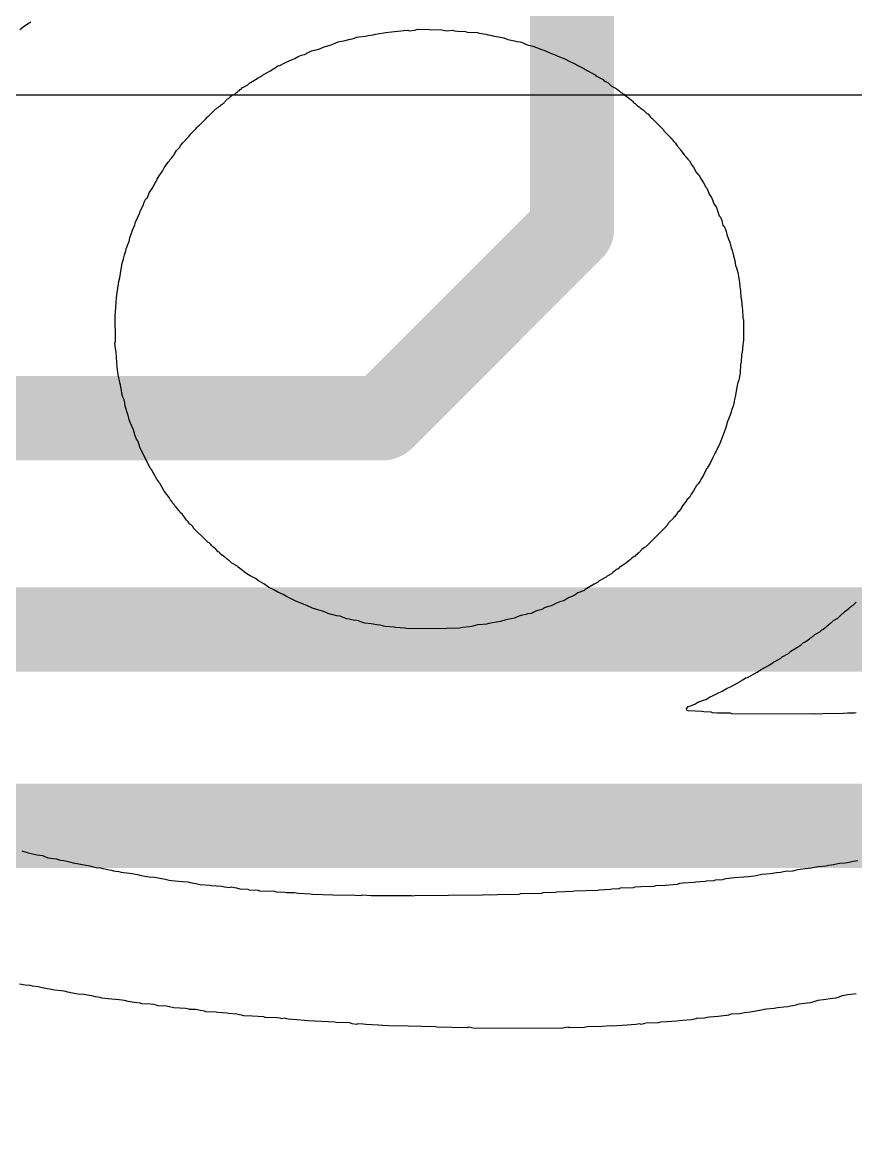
# Model space of a CAD drawing. Header units: inches. Extents: x 29 to 267, y 155 to 337.
# Drawn here: x 89.45 to 92.466, y 258.483 to 262.571 of the extents above; entities that cross this region are included whole.
import ezdxf

# ---------------------------------------------------------------- set-up
doc = ezdxf.new("R2010")
doc.units = ezdxf.units.IN
for name, color, linetype in [('Board Outline', 216, 'Continuous'), ('Bottom Layer', 5, 'Continuous'), ('Top Layer', 1, 'Continuous'), ('Top Overlay', 2, 'Continuous')]:
    doc.layers.add(name, color=color, linetype=linetype)

msp = doc.modelspace()

# ---------------------------------------------------------------- linework, layer by layer
at = {"layer": 'Board Outline'}
msp.add_lwpolyline([(55.1445, 191.4906, 0.254, 0.254, -2.452185), (125.1447, 191.4906, 0.254, 0.254, 0)], format="xyseb", dxfattribs=at)
at = {"layer": 'Bottom Layer'}
msp.add_line((76.1257, 262.3096), (93.0472, 262.3096), dxfattribs=at)
at = {"layer": 'Top Layer'}
for points in [[(91.44, 261.8255, 0.3048, 0.3048, 0), (91.44, 266.5613, 0.3048, 0.3048, 0)], [(90.7541, 261.1396, 0.3048, 0.3048, 0), (91.44, 261.8255, 0.3048, 0.3048, 0)], [(69.9273, 261.1396, 0.3048, 0.3048, 0), (90.7541, 261.1396, 0.3048, 0.3048, 0)], [(70.2945, 260.3754, 0.3048, 0.3048, 0), (93.2158, 260.3754, 0.3048, 0.3048, 0)], [(70.7148, 259.6644, 0.3048, 0.3048, 0), (95.809, 259.6644, 0.3048, 0.3048, 0)]]:
    msp.add_lwpolyline(points, format="xyseb", dxfattribs=at)
for points in [[(91.3638, 261.8255, 0.1524, 0.1524, 1), (91.5162, 261.8255, 0.1524, 0.1524, 1)], [(91.3638, 261.8255, 0.1524, 0.1524, 1), (91.5162, 261.8255, 0.1524, 0.1524, 1)], [(90.6779, 261.1396, 0.1524, 0.1524, 1), (90.8303, 261.1396, 0.1524, 0.1524, 1)], [(90.6779, 261.1396, 0.1524, 0.1524, 1), (90.8303, 261.1396, 0.1524, 0.1524, 1)]]:
    msp.add_lwpolyline(points, format="xyseb", close=True, dxfattribs=at)
at = {"layer": 'Top Overlay'}
for p, q in [((89.4577, 262.5582), (89.4407, 262.5445)), ((89.4739, 262.5692), (89.4577, 262.5582)), ((89.4773, 262.5709), (89.4739, 262.5692)), ((89.4799, 262.5735), (89.4773, 262.5709)), ((90.6433, 262.5122), (90.6527, 262.5147)), ((90.6527, 262.5147), (90.6612, 262.5181)), ((90.6612, 262.5181), (90.668, 262.5198)), ((90.668, 262.5198), (90.6927, 262.5224)), ((90.6927, 262.5224), (90.7012, 262.5241)), ((90.7012, 262.5241), (90.7114, 262.5258)), ((90.7114, 262.5258), (90.72, 262.5275)), ((90.72, 262.5275), (90.7268, 262.5292)), ((90.7268, 262.5292), (90.7353, 262.5309)), ((90.7353, 262.5309), (90.766, 262.536)), ((90.766, 262.536), (90.7864, 262.5377)), ((90.7864, 262.5377), (90.8205, 262.5411)), ((90.8205, 262.5411), (90.8307, 262.5428)), ((90.8307, 262.5428), (90.8452, 262.5437)), ((90.8452, 262.5437), (90.8503, 262.542)), ((90.8503, 262.542), (90.869, 262.5437)), ((90.869, 262.5437), (90.8741, 262.5454)), ((90.8741, 262.5454), (90.8809, 262.5471)), ((90.8809, 262.5471), (90.9678, 262.5454)), ((90.9678, 262.5454), (90.9729, 262.5437)), ((90.9729, 262.5437), (90.9848, 262.542)), ((90.9848, 262.542), (91.0087, 262.5437)), ((91.0087, 262.5437), (91.0138, 262.542)), ((91.0138, 262.542), (91.0257, 262.5403)), ((91.0257, 262.5403), (91.0547, 262.5386)), ((91.0547, 262.5386), (91.0598, 262.5369)), ((91.0598, 262.5369), (91.0973, 262.5352)), ((91.0973, 262.5352), (91.1041, 262.5335)), ((91.1041, 262.5335), (91.1203, 262.5309)), ((91.1203, 262.5309), (91.1288, 262.5292)), ((91.1288, 262.5292), (91.1356, 262.5275)), ((91.1356, 262.5275), (91.1441, 262.5258)), ((91.1441, 262.5258), (91.1577, 262.5224)), ((91.1577, 262.5224), (91.1663, 262.5207)), ((91.1663, 262.5207), (91.1867, 262.5173)), ((91.1867, 262.5173), (91.1935, 262.5156)), ((91.1935, 262.5156), (91.208, 262.5096)), ((90.496, 262.4687), (90.5232, 262.4756)), ((90.5232, 262.4756), (90.542, 262.4841)), ((90.542, 262.4841), (90.5556, 262.4875)), ((90.5556, 262.4875), (90.5675, 262.4909)), ((90.5675, 262.4909), (90.5743, 262.4926)), ((90.5743, 262.4926), (90.5931, 262.5011)), ((90.5931, 262.5011), (90.6067, 262.5045)), ((90.6067, 262.5045), (90.6186, 262.5062)), ((90.6186, 262.5062), (90.6322, 262.5096)), ((90.6322, 262.5096), (90.6433, 262.5122)), ((91.208, 262.5096), (91.2199, 262.5079)), ((91.2199, 262.5079), (91.231, 262.5054)), ((91.231, 262.5054), (91.2404, 262.5028)), ((91.2404, 262.5028), (91.2523, 262.5011)), ((91.2523, 262.5011), (91.2591, 262.4994)), ((91.2591, 262.4994), (91.2778, 262.4909)), ((91.2778, 262.4909), (91.2983, 262.4858)), ((91.2983, 262.4858), (91.3145, 262.4798)), ((91.3145, 262.4798), (91.3289, 262.4739)), ((91.3289, 262.4739), (91.3383, 262.4713)), ((90.4006, 262.4262), (90.4159, 262.433)), ((90.4159, 262.433), (90.4244, 262.4364)), ((90.4244, 262.4364), (90.4363, 262.4415)), ((90.4363, 262.4415), (90.4483, 262.4483)), ((90.4483, 262.4483), (90.4602, 262.4534)), ((90.4602, 262.4534), (90.4713, 262.456)), ((90.4713, 262.456), (90.4772, 262.4585)), ((90.4772, 262.4585), (90.4806, 262.4619)), ((90.4806, 262.4619), (90.484, 262.4636)), ((90.484, 262.4636), (90.496, 262.4687)), ((91.3383, 262.4713), (91.3468, 262.4679)), ((91.3468, 262.4679), (91.3681, 262.4585)), ((91.3681, 262.4585), (91.3792, 262.4543)), ((91.3792, 262.4543), (91.3886, 262.45)), ((91.3886, 262.45), (91.4141, 262.4398)), ((91.4141, 262.4398), (91.4294, 262.4313)), ((90.3222, 262.3836), (90.3478, 262.3972)), ((90.3478, 262.3972), (90.358, 262.404)), ((90.358, 262.404), (90.3614, 262.4057)), ((90.3614, 262.4057), (90.375, 262.4142)), ((90.375, 262.4142), (90.3818, 262.4159)), ((90.3818, 262.4159), (90.4006, 262.4262)), ((91.4294, 262.4313), (91.4482, 262.4227)), ((91.4482, 262.4227), (91.4635, 262.4142)), ((91.4635, 262.4142), (91.4822, 262.4057)), ((91.4822, 262.4057), (91.4976, 262.3972)), ((91.4976, 262.3972), (91.5078, 262.3904)), ((90.266, 262.3461), (90.2728, 262.3529)), ((90.2728, 262.3529), (90.2762, 262.3546)), ((90.2762, 262.3546), (90.2899, 262.3631)), ((90.2899, 262.3631), (90.2933, 262.3648)), ((90.2933, 262.3648), (90.3035, 262.3716)), ((90.3035, 262.3716), (90.3188, 262.3802)), ((90.3188, 262.3802), (90.3222, 262.3836)), ((91.5078, 262.3904), (91.5231, 262.3819)), ((91.5231, 262.3819), (91.5265, 262.3785)), ((91.5265, 262.3785), (91.5521, 262.3648)), ((91.5521, 262.3648), (91.5555, 262.3614)), ((91.5555, 262.3614), (91.5589, 262.3597)), ((91.5589, 262.3597), (91.5708, 262.3529)), ((91.5708, 262.3529), (91.581, 262.3427)), ((90.2081, 262.3069), (90.22, 262.3137)), ((90.22, 262.3137), (90.2251, 262.3188)), ((90.2251, 262.3188), (90.2285, 262.3205)), ((90.2285, 262.3205), (90.2319, 262.324)), ((90.2319, 262.324), (90.2353, 262.3257)), ((90.2353, 262.3257), (90.2388, 262.3291)), ((90.2388, 262.3291), (90.2422, 262.3308)), ((90.2422, 262.3308), (90.2473, 262.3359)), ((90.2473, 262.3359), (90.2507, 262.3376)), ((90.2507, 262.3376), (90.266, 262.3461)), ((91.581, 262.3427), (91.6032, 262.3308)), ((91.6032, 262.3308), (91.61, 262.324)), ((91.61, 262.324), (91.6134, 262.3222)), ((91.6134, 262.3222), (91.6168, 262.3188)), ((91.6168, 262.3188), (91.6202, 262.3171)), ((91.6202, 262.3171), (91.6236, 262.3137)), ((91.6236, 262.3137), (91.627, 262.312)), ((91.627, 262.312), (91.6304, 262.3086)), ((90.1587, 262.2643), (90.1638, 262.2694)), ((90.1638, 262.2694), (90.1672, 262.2711)), ((90.1672, 262.2711), (90.1706, 262.2746)), ((90.1706, 262.2746), (90.174, 262.2763)), ((90.174, 262.2763), (90.1774, 262.2797)), ((90.1774, 262.2797), (90.18, 262.2805)), ((90.18, 262.2805), (90.1817, 262.2839)), ((90.1817, 262.2839), (90.1928, 262.295)), ((90.1928, 262.295), (90.1962, 262.2967)), ((90.1962, 262.2967), (90.2047, 262.3052)), ((90.2047, 262.3052), (90.2081, 262.3069)), ((91.6304, 262.3086), (91.6338, 262.3069)), ((91.6338, 262.3069), (91.6551, 262.2907)), ((91.6551, 262.2907), (91.6602, 262.2856)), ((91.6602, 262.2856), (91.662, 262.2822)), ((91.662, 262.2822), (91.6645, 262.2797)), ((91.6645, 262.2797), (91.6679, 262.278)), ((91.6679, 262.278), (91.6773, 262.2703)), ((91.6773, 262.2703), (91.6832, 262.266)), ((90.1153, 262.2243), (90.117, 262.2277)), ((90.117, 262.2277), (90.1212, 262.232)), ((90.1212, 262.232), (90.1246, 262.2337)), ((90.1246, 262.2337), (90.1485, 262.2575)), ((90.1485, 262.2575), (90.1519, 262.2592)), ((90.1519, 262.2592), (90.1553, 262.2626)), ((90.1553, 262.2626), (90.1587, 262.2643)), ((91.6832, 262.266), (91.6867, 262.2626)), ((91.6867, 262.2626), (91.6901, 262.2609)), ((91.6901, 262.2609), (91.6935, 262.2575)), ((91.6935, 262.2575), (91.6969, 262.2558)), ((91.6969, 262.2558), (91.7105, 262.2422)), ((91.7105, 262.2422), (91.7139, 262.2405)), ((91.7139, 262.2405), (91.7233, 262.2311)), ((91.7233, 262.2311), (91.7241, 262.2286)), ((91.7241, 262.2286), (91.7275, 262.2269)), ((90.0599, 262.1689), (90.0795, 262.1885)), ((90.0795, 262.1885), (90.0812, 262.1919)), ((90.0812, 262.1919), (90.0871, 262.1979)), ((90.0871, 262.1979), (90.0906, 262.1996)), ((90.0906, 262.1996), (90.1153, 262.2243)), ((91.7275, 262.2269), (91.771, 262.1834)), ((90.0309, 262.1366), (90.0505, 262.1562)), ((90.0505, 262.1562), (90.0522, 262.1596)), ((90.0522, 262.1596), (90.0599, 262.1689)), ((91.771, 262.1834), (91.7727, 262.18)), ((91.7727, 262.18), (91.7846, 262.1681)), ((91.7846, 262.1681), (91.7863, 262.1647)), ((91.7863, 262.1647), (91.7923, 262.1587)), ((91.7923, 262.1587), (91.7957, 262.157)), ((91.7957, 262.157), (91.7999, 262.1528)), ((91.7999, 262.1528), (91.8016, 262.1494)), ((91.8016, 262.1494), (91.805, 262.1459)), ((91.805, 262.1459), (91.8067, 262.1425)), ((90.0011, 262.0965), (90.0079, 262.1085)), ((90.0079, 262.1085), (90.0182, 262.1187)), ((90.0182, 262.1187), (90.0233, 262.1272)), ((90.0233, 262.1272), (90.0309, 262.1366)), ((91.8067, 262.1425), (91.8136, 262.1357)), ((91.8136, 262.1357), (91.8153, 262.1323)), ((91.8153, 262.1323), (91.8187, 262.1289)), ((91.8187, 262.1289), (91.8204, 262.1255)), ((91.8204, 262.1255), (91.8238, 262.1221)), ((91.8238, 262.1221), (91.8255, 262.1187)), ((91.8255, 262.1187), (91.8323, 262.1119)), ((91.8323, 262.1119), (91.834, 262.1085)), ((91.834, 262.1085), (91.8459, 262.0931)), ((89.9636, 262.0454), (89.9781, 262.0667)), ((89.9781, 262.0667), (89.9824, 262.071)), ((89.9824, 262.071), (89.9841, 262.0744)), ((89.9841, 262.0744), (89.9875, 262.0778)), ((89.9875, 262.0778), (89.9892, 262.0812)), ((89.9892, 262.0812), (89.9926, 262.0846)), ((89.9926, 262.0846), (89.9943, 262.088)), ((89.9943, 262.088), (89.9994, 262.0931)), ((89.9994, 262.0931), (90.0011, 262.0965)), ((91.8459, 262.0931), (91.8493, 262.0897)), ((91.8493, 262.0897), (91.851, 262.0863)), ((91.851, 262.0863), (91.8587, 262.077)), ((91.8587, 262.077), (91.8647, 262.071)), ((91.8647, 262.071), (91.8732, 262.0557)), ((89.9449, 262.0165), (89.9568, 262.0335)), ((89.9568, 262.0335), (89.9636, 262.0454)), ((91.8732, 262.0557), (91.8808, 262.0463)), ((91.8808, 262.0463), (91.8885, 262.0318)), ((91.8885, 262.0318), (91.8911, 262.0276)), ((91.8911, 262.0276), (91.8936, 262.0267)), ((91.8936, 262.0267), (91.8953, 262.0233)), ((91.8953, 262.0233), (91.8987, 262.0199)), ((89.9194, 261.9705), (89.9313, 261.9926)), ((89.9313, 261.9926), (89.9347, 261.996)), ((89.9347, 261.996), (89.9381, 262.0046)), ((89.9381, 262.0046), (89.9449, 262.0165)), ((91.8987, 262.0199), (91.9072, 262.0046)), ((91.9072, 262.0046), (91.9158, 261.9909)), ((91.9158, 261.9909), (91.9243, 261.9756)), ((89.9023, 261.9381), (89.9091, 261.9552)), ((89.9091, 261.9552), (89.9108, 261.9586)), ((89.9108, 261.9586), (89.9194, 261.9705)), ((91.9243, 261.9756), (91.9277, 261.9722)), ((91.9277, 261.9722), (91.9311, 261.9637)), ((91.9311, 261.9637), (91.9362, 261.9501)), ((91.9362, 261.9501), (91.9447, 261.9381)), ((89.8776, 261.8913), (89.887, 261.9092)), ((89.887, 261.9092), (89.8904, 261.9211)), ((89.8904, 261.9211), (89.8972, 261.933)), ((89.8972, 261.933), (89.9023, 261.9381)), ((91.9447, 261.9381), (91.9481, 261.9296)), ((91.9481, 261.9296), (91.9532, 261.916)), ((91.9532, 261.916), (91.9618, 261.9041)), ((91.9618, 261.9041), (91.9652, 261.8955)), ((89.8589, 261.8487), (89.8734, 261.8802)), ((89.8734, 261.8802), (89.8776, 261.8913)), ((91.9652, 261.8955), (91.9677, 261.8862)), ((91.9677, 261.8862), (91.9728, 261.8725)), ((91.9728, 261.8725), (91.9754, 261.87)), ((91.9754, 261.87), (91.9771, 261.8666)), ((91.9771, 261.8666), (91.9822, 261.8547)), ((89.8384, 261.7925), (89.8487, 261.8197)), ((89.8487, 261.8197), (89.8529, 261.8308)), ((89.8529, 261.8308), (89.8563, 261.8393)), ((89.8563, 261.8393), (89.8589, 261.8487)), ((91.9822, 261.8547), (91.9839, 261.8478)), ((91.9839, 261.8478), (91.9865, 261.8385)), ((91.9865, 261.8385), (91.9924, 261.8308)), ((91.9924, 261.8308), (91.9958, 261.8223)), ((91.9958, 261.8223), (91.9975, 261.8155)), ((89.8316, 261.7686), (89.8359, 261.7797)), ((89.8359, 261.7797), (89.8384, 261.7925)), ((91.9975, 261.8155), (92.0001, 261.8044)), ((92.0001, 261.8044), (92.0069, 261.7874)), ((92.0069, 261.7874), (92.0112, 261.7763)), ((89.8197, 261.7312), (89.824, 261.7456)), ((89.824, 261.7456), (89.8257, 261.7525)), ((89.8257, 261.7525), (89.8316, 261.7686)), ((92.0112, 261.7763), (92.0163, 261.7559)), ((92.0163, 261.7559), (92.0197, 261.7473)), ((92.0197, 261.7473), (92.0248, 261.7269)), ((89.8095, 261.692), (89.8112, 261.7005)), ((89.8112, 261.7005), (89.8155, 261.715)), ((89.8155, 261.715), (89.8172, 261.7218)), ((89.8172, 261.7218), (89.8197, 261.7312)), ((92.0248, 261.7269), (92.0299, 261.7099)), ((92.0299, 261.7099), (92.0316, 261.6928)), ((89.8027, 261.6477), (89.8078, 261.6784)), ((89.8078, 261.6784), (89.8095, 261.692)), ((92.0316, 261.6928), (92.035, 261.6843)), ((92.035, 261.6843), (92.0401, 261.6673)), ((92.0401, 261.6673), (92.0427, 261.6528)), ((89.7925, 261.5949), (89.7976, 261.6255)), ((89.7976, 261.6255), (89.7993, 261.6341)), ((89.7993, 261.6341), (89.8027, 261.6477)), ((92.0427, 261.6528), (92.0461, 261.6324)), ((92.0461, 261.6324), (92.0478, 261.6153)), ((92.0478, 261.6153), (92.0495, 261.6)), ((89.789, 261.5591), (89.7908, 261.5745)), ((89.7908, 261.5745), (89.7925, 261.5949)), ((92.0495, 261.6), (92.0512, 261.5762)), ((92.0512, 261.5762), (92.0529, 261.5676)), ((89.7873, 261.5233), (89.789, 261.5591)), ((92.0529, 261.5676), (92.0554, 261.5378)), ((92.0554, 261.5378), (92.0571, 261.5327)), ((92.0571, 261.5327), (92.0589, 261.5021)), ((89.7856, 261.5131), (89.7873, 261.5233)), ((89.7865, 261.4169), (89.7856, 261.5131)), ((92.0589, 261.5021), (92.0606, 261.4969)), ((92.0606, 261.4969), (92.0606, 261.422)), ((89.7848, 261.4118), (89.7865, 261.4169)), ((89.7856, 261.4024), (89.7848, 261.4118)), ((92.0606, 261.4203), (92.058, 261.4058)), ((92.0606, 261.422), (92.0606, 261.4203)), ((89.7873, 261.3922), (89.7856, 261.4024)), ((89.789, 261.3786), (89.7873, 261.3922)), ((89.7908, 261.3598), (89.789, 261.3786)), ((92.0537, 261.3709), (92.052, 261.3402)), ((92.0554, 261.376), (92.0537, 261.3709)), ((92.058, 261.4058), (92.0554, 261.376)), ((89.7925, 261.3257), (89.7908, 261.3598)), ((92.0503, 261.3351), (92.0486, 261.3028)), ((92.052, 261.3402), (92.0503, 261.3351)), ((89.795, 261.3045), (89.7925, 261.3257)), ((89.7967, 261.2976), (89.795, 261.3045)), ((89.7984, 261.2857), (89.7967, 261.2976)), ((92.0469, 261.2976), (92.0452, 261.2823)), ((92.0486, 261.3028), (92.0469, 261.2976)), ((89.801, 261.2764), (89.7984, 261.2857)), ((89.8027, 261.2678), (89.801, 261.2764)), ((89.8044, 261.261), (89.8027, 261.2678)), ((89.8061, 261.2525), (89.8044, 261.261)), ((89.8086, 261.2414), (89.8061, 261.2525)), ((92.0376, 261.2576), (92.0307, 261.2167)), ((92.0401, 261.2687), (92.0376, 261.2576)), ((92.0435, 261.2772), (92.0401, 261.2687)), ((92.0452, 261.2823), (92.0435, 261.2772)), ((89.8103, 261.2295), (89.8086, 261.2414)), ((89.8137, 261.2159), (89.8103, 261.2295)), ((89.818, 261.2065), (89.8137, 261.2159)), ((89.8206, 261.1954), (89.818, 261.2065)), ((92.0282, 261.2074), (92.0265, 261.2005)), ((92.0307, 261.2167), (92.0282, 261.2074)), ((89.8223, 261.1835), (89.8206, 261.1954)), ((89.8308, 261.1563), (89.8223, 261.1835)), ((92.018, 261.1716), (92.0146, 261.158)), ((92.0248, 261.1869), (92.018, 261.1716)), ((92.0265, 261.2005), (92.0248, 261.1869)), ((89.8325, 261.1494), (89.8308, 261.1563)), ((89.835, 261.1401), (89.8325, 261.1494)), ((89.8367, 261.1333), (89.835, 261.1401)), ((89.841, 261.1222), (89.8367, 261.1333)), ((92.0026, 261.1273), (92.0009, 261.1205)), ((92.0069, 261.1367), (92.0026, 261.1273)), ((92.0146, 261.158), (92.0069, 261.1367)), ((89.8521, 261.0975), (89.841, 261.1222)), ((89.8563, 261.0796), (89.8521, 261.0975)), ((91.9899, 261.0856), (91.9805, 261.0643)), ((91.9984, 261.1094), (91.9899, 261.0856)), ((92.0009, 261.1205), (91.9984, 261.1094)), ((89.8631, 261.0643), (89.8563, 261.0796)), ((89.8674, 261.0583), (89.8631, 261.0643)), ((89.8717, 261.0472), (89.8674, 261.0583)), ((89.8751, 261.0353), (89.8717, 261.0472)), ((91.9745, 261.0481), (91.9609, 261.0174)), ((91.9805, 261.0643), (91.9745, 261.0481)), ((89.9125, 260.9587), (89.8751, 261.0353)), ((91.9583, 261.0149), (91.9515, 260.9995)), ((91.9609, 261.0174), (91.9583, 261.0149)), ((91.9396, 260.9774), (91.9294, 260.9587)), ((91.9515, 260.9995), (91.9396, 260.9774)), ((89.9177, 260.9536), (89.9125, 260.9587)), ((89.9262, 260.9382), (89.9177, 260.9536)), ((89.9364, 260.9195), (89.9262, 260.9382)), ((89.9432, 260.9093), (89.9364, 260.9195)), ((91.9089, 260.9212), (91.9021, 260.911)), ((91.9175, 260.9365), (91.9089, 260.9212)), ((91.9243, 260.9519), (91.9175, 260.9365)), ((91.926, 260.9553), (91.9243, 260.9519)), ((91.9294, 260.9587), (91.926, 260.9553)), ((89.9449, 260.9059), (89.9432, 260.9093)), ((89.9483, 260.9024), (89.9449, 260.9059)), ((89.9602, 260.8803), (89.9483, 260.9024)), ((89.9619, 260.8769), (89.9602, 260.8803)), ((91.8902, 260.8956), (91.88, 260.8769)), ((91.897, 260.9024), (91.8902, 260.8956)), ((91.9021, 260.911), (91.897, 260.9024)), ((89.9645, 260.8743), (89.9619, 260.8769)), ((89.9807, 260.8531), (89.9645, 260.8743)), ((89.9875, 260.8411), (89.9807, 260.8531)), ((89.9909, 260.8377), (89.9875, 260.8411)), ((89.9926, 260.8343), (89.9909, 260.8377)), ((91.8544, 260.8411), (91.8468, 260.8318)), ((91.8561, 260.8445), (91.8544, 260.8411)), ((91.8647, 260.8531), (91.8561, 260.8445)), ((91.8715, 260.865), (91.8647, 260.8531)), ((91.88, 260.8769), (91.8715, 260.865)), ((89.9994, 260.8275), (89.9926, 260.8343)), ((90.0011, 260.8241), (89.9994, 260.8275)), ((90.0045, 260.8207), (90.0011, 260.8241)), ((90.0062, 260.8173), (90.0045, 260.8207)), ((90.013, 260.8105), (90.0062, 260.8173)), ((90.0148, 260.8071), (90.013, 260.8105)), ((90.0182, 260.8037), (90.0148, 260.8071)), ((90.0199, 260.8002), (90.0182, 260.8037)), ((90.0292, 260.7909), (90.0199, 260.8002)), ((91.8221, 260.7985), (91.8204, 260.7951)), ((91.8272, 260.8037), (91.8221, 260.7985)), ((91.8357, 260.8156), (91.8272, 260.8037)), ((91.8374, 260.819), (91.8357, 260.8156)), ((91.8468, 260.8318), (91.8374, 260.819)), ((90.0369, 260.7815), (90.0292, 260.7909)), ((90.0386, 260.7781), (90.0369, 260.7815)), ((90.042, 260.7747), (90.0386, 260.7781)), ((90.0437, 260.7713), (90.042, 260.7747)), ((90.0505, 260.7645), (90.0437, 260.7713)), ((90.0522, 260.7611), (90.0505, 260.7645)), ((90.0565, 260.7568), (90.0522, 260.7611)), ((90.0599, 260.7551), (90.0565, 260.7568)), ((91.788, 260.7577), (91.7846, 260.7543)), ((91.7897, 260.7611), (91.788, 260.7577)), ((91.8067, 260.7781), (91.7897, 260.7611)), ((91.8084, 260.7815), (91.8067, 260.7781)), ((91.811, 260.7824), (91.8084, 260.7815)), ((91.8204, 260.7951), (91.811, 260.7824)), ((90.0659, 260.7491), (90.0599, 260.7551)), ((90.071, 260.7406), (90.0659, 260.7491)), ((90.1135, 260.698), (90.071, 260.7406)), ((91.7829, 260.7508), (91.7054, 260.6733)), ((91.7846, 260.7543), (91.7829, 260.7508)), ((90.1229, 260.6904), (90.1135, 260.698)), ((90.1263, 260.6887), (90.1229, 260.6904)), ((90.1323, 260.6827), (90.1263, 260.6887)), ((90.134, 260.6793), (90.1323, 260.6827)), ((90.1391, 260.6742), (90.134, 260.6793)), ((90.1493, 260.6674), (90.1391, 260.6742)), ((90.151, 260.664), (90.1493, 260.6674)), ((90.1587, 260.6563), (90.151, 260.664)), ((90.1621, 260.6546), (90.1587, 260.6563)), ((90.1647, 260.652), (90.1621, 260.6546)), ((90.1664, 260.6486), (90.1647, 260.652)), ((90.1774, 260.641), (90.1664, 260.6486)), ((90.1808, 260.6393), (90.1774, 260.641)), ((90.1911, 260.6291), (90.1808, 260.6393)), ((91.6645, 260.6393), (91.6551, 260.6316)), ((91.6679, 260.641), (91.6645, 260.6393)), ((91.6713, 260.6444), (91.6679, 260.641)), ((91.6747, 260.6461), (91.6713, 260.6444)), ((91.6781, 260.6512), (91.6747, 260.6461)), ((91.6815, 260.6529), (91.6781, 260.6512)), ((91.6926, 260.664), (91.6815, 260.6529)), ((91.702, 260.6716), (91.6926, 260.664)), ((91.7054, 260.6733), (91.702, 260.6716)), ((90.1945, 260.6274), (90.1911, 260.6291)), ((90.1979, 260.6239), (90.1945, 260.6274)), ((90.2013, 260.6222), (90.1979, 260.6239)), ((90.2081, 260.6154), (90.2013, 260.6222)), ((90.2268, 260.6052), (90.2081, 260.6154)), ((90.2311, 260.6009), (90.2268, 260.6052)), ((90.2405, 260.5933), (90.2311, 260.6009)), ((90.2439, 260.5916), (90.2405, 260.5933)), ((91.6032, 260.5933), (91.5879, 260.5814)), ((91.6066, 260.595), (91.6032, 260.5933)), ((91.6134, 260.6018), (91.6066, 260.595)), ((91.6168, 260.6035), (91.6134, 260.6018)), ((91.6304, 260.612), (91.6168, 260.6035)), ((91.6338, 260.6137), (91.6304, 260.612)), ((91.6381, 260.618), (91.6338, 260.6137)), ((91.6475, 260.6256), (91.6381, 260.618)), ((91.6509, 260.6274), (91.6475, 260.6256)), ((91.6551, 260.6316), (91.6509, 260.6274)), ((90.2473, 260.5882), (90.2439, 260.5916)), ((90.2507, 260.5865), (90.2473, 260.5882)), ((90.2532, 260.5839), (90.2507, 260.5865)), ((90.2626, 260.5762), (90.2532, 260.5839)), ((90.2745, 260.5694), (90.2626, 260.5762)), ((90.2933, 260.5592), (90.2745, 260.5694)), ((90.3052, 260.5507), (90.2933, 260.5592)), ((91.564, 260.5643), (91.5385, 260.5507)), ((91.5674, 260.5677), (91.564, 260.5643)), ((91.5827, 260.5762), (91.5674, 260.5677)), ((91.5879, 260.5814), (91.5827, 260.5762)), ((90.3239, 260.5405), (90.3052, 260.5507)), ((90.341, 260.5286), (90.3239, 260.5405)), ((90.3597, 260.5183), (90.341, 260.5286)), ((90.375, 260.5098), (90.3597, 260.5183)), ((91.472, 260.5115), (91.4609, 260.5073)), ((91.4805, 260.5149), (91.472, 260.5115)), ((91.4839, 260.5166), (91.4805, 260.5149)), ((91.4874, 260.52), (91.4839, 260.5166)), ((91.5061, 260.5303), (91.4874, 260.52)), ((91.5197, 260.5388), (91.5061, 260.5303)), ((91.5316, 260.5456), (91.5197, 260.5388)), ((91.535, 260.5473), (91.5316, 260.5456)), ((91.5385, 260.5507), (91.535, 260.5473)), ((90.3938, 260.5013), (90.375, 260.5098)), ((90.4057, 260.4945), (90.3938, 260.5013)), ((90.438, 260.4792), (90.4057, 260.4945)), ((90.4576, 260.4698), (90.438, 260.4792)), ((90.4738, 260.4638), (90.4576, 260.4698)), ((91.386, 260.4715), (91.3647, 260.4604)), ((91.3996, 260.4766), (91.386, 260.4715)), ((91.4107, 260.4792), (91.3996, 260.4766)), ((91.4209, 260.486), (91.4107, 260.4792)), ((91.4269, 260.4902), (91.4209, 260.486)), ((91.4482, 260.4979), (91.4269, 260.4902)), ((91.4507, 260.5004), (91.4482, 260.4979)), ((91.4609, 260.5073), (91.4507, 260.5004)), ((92.4566, 260.4621), (92.4685, 260.474)), ((90.4823, 260.4604), (90.4738, 260.4638)), ((90.5002, 260.4527), (90.4823, 260.4604)), ((90.519, 260.4459), (90.5002, 260.4527)), ((90.5368, 260.4417), (90.519, 260.4459)), ((90.5462, 260.4374), (90.5368, 260.4417)), ((90.5633, 260.4306), (90.5462, 260.4374)), ((90.5701, 260.4289), (90.5633, 260.4306)), ((90.5879, 260.4246), (90.5701, 260.4289)), ((91.2727, 260.4298), (91.2617, 260.4272)), ((91.2795, 260.4315), (91.2727, 260.4298)), ((91.2915, 260.4332), (91.2795, 260.4315)), ((91.3068, 260.44), (91.2915, 260.4332)), ((91.3153, 260.4434), (91.3068, 260.44)), ((91.3272, 260.4468), (91.3153, 260.4434)), ((91.3357, 260.4502), (91.3272, 260.4468)), ((91.3383, 260.4527), (91.3357, 260.4502)), ((91.3468, 260.4562), (91.3383, 260.4527)), ((91.3647, 260.4604), (91.3468, 260.4562)), ((92.4021, 260.4161), (92.4174, 260.4315)), ((92.4174, 260.4315), (92.4208, 260.4332)), ((92.4208, 260.4332), (92.4293, 260.4417)), ((92.4293, 260.4417), (92.4327, 260.4434)), ((92.4327, 260.4434), (92.4421, 260.451)), ((92.4421, 260.451), (92.4464, 260.4553)), ((92.4464, 260.4553), (92.4498, 260.457)), ((92.4498, 260.457), (92.4532, 260.4604)), ((92.4532, 260.4604), (92.4566, 260.4621)), ((90.5999, 260.4229), (90.5879, 260.4246)), ((90.6109, 260.4187), (90.5999, 260.4229)), ((90.6246, 260.4136), (90.6109, 260.4187)), ((90.6331, 260.4119), (90.6246, 260.4136)), ((90.6476, 260.4093), (90.6331, 260.4119)), ((90.6595, 260.4076), (90.6476, 260.4093)), ((90.6663, 260.4059), (90.6595, 260.4076)), ((90.6808, 260.3999), (90.6663, 260.4059)), ((90.6893, 260.3982), (90.6808, 260.3999)), ((90.7123, 260.3957), (90.6893, 260.3982)), ((90.7327, 260.3923), (90.7123, 260.3957)), ((90.7447, 260.3906), (90.7327, 260.3923)), ((90.7583, 260.3872), (90.7447, 260.3906)), ((91.0896, 260.3897), (91.076, 260.3863)), ((91.0981, 260.3914), (91.0896, 260.3897)), ((91.1169, 260.3931), (91.0981, 260.3914)), ((91.1305, 260.3948), (91.1169, 260.3931)), ((91.139, 260.3965), (91.1305, 260.3948)), ((91.1594, 260.3999), (91.139, 260.3965)), ((91.1739, 260.4025), (91.1594, 260.3999)), ((91.1807, 260.4042), (91.1739, 260.4025)), ((91.2003, 260.4102), (91.1807, 260.4042)), ((91.225, 260.4144), (91.2003, 260.4102)), ((91.2318, 260.4161), (91.225, 260.4144)), ((91.2412, 260.4204), (91.2318, 260.4161)), ((91.2548, 260.4255), (91.2412, 260.4204)), ((91.2617, 260.4272), (91.2548, 260.4255)), ((92.3629, 260.3872), (92.368, 260.3923)), ((92.368, 260.3923), (92.3714, 260.394)), ((92.3714, 260.394), (92.3765, 260.3991)), ((92.3765, 260.3991), (92.3799, 260.4008)), ((92.3799, 260.4008), (92.3868, 260.4076)), ((92.3868, 260.4076), (92.4021, 260.4161)), ((90.7634, 260.3855), (90.7583, 260.3872)), ((90.7958, 260.3838), (90.7634, 260.3855)), ((90.8009, 260.3821), (90.7958, 260.3838)), ((90.8349, 260.3804), (90.8009, 260.3821)), ((90.8401, 260.3787), (90.8349, 260.3804)), ((90.978, 260.3769), (90.8401, 260.3787)), ((90.9848, 260.3787), (90.978, 260.3769)), ((91.0325, 260.3804), (90.9848, 260.3787)), ((91.0445, 260.3821), (91.0325, 260.3804)), ((91.0675, 260.3846), (91.0445, 260.3821)), ((91.076, 260.3863), (91.0675, 260.3846)), ((92.3067, 260.3463), (92.3118, 260.3514)), ((92.3118, 260.3514), (92.3152, 260.3531)), ((92.3152, 260.3531), (92.3186, 260.3565)), ((92.3186, 260.3565), (92.322, 260.3582)), ((92.322, 260.3582), (92.3374, 260.3667)), ((92.3374, 260.3667), (92.3442, 260.3735)), ((92.3442, 260.3735), (92.3476, 260.3752)), ((92.3476, 260.3752), (92.3629, 260.3872)), ((92.2437, 260.3037), (92.2539, 260.3105)), ((92.2539, 260.3105), (92.2692, 260.319)), ((92.2692, 260.319), (92.2777, 260.3275)), ((92.2777, 260.3275), (92.2811, 260.3293)), ((92.2811, 260.3293), (92.2931, 260.3361)), ((92.2931, 260.3361), (92.2965, 260.3395)), ((92.2965, 260.3395), (92.2999, 260.3412)), ((92.2999, 260.3412), (92.3033, 260.3446)), ((92.3033, 260.3446), (92.3067, 260.3463)), ((92.1738, 260.2594), (92.196, 260.2713)), ((92.196, 260.2713), (92.2011, 260.2764)), ((92.2011, 260.2764), (92.2232, 260.2884)), ((92.2232, 260.2884), (92.2317, 260.2969)), ((92.2317, 260.2969), (92.2437, 260.3037)), ((92.1108, 260.2202), (92.1227, 260.2287)), ((92.1227, 260.2287), (92.1381, 260.2373)), ((92.1381, 260.2373), (92.1483, 260.2441)), ((92.1483, 260.2441), (92.167, 260.2543)), ((92.167, 260.2543), (92.1704, 260.2577)), ((92.1704, 260.2577), (92.1738, 260.2594)), ((92.0137, 260.1674), (92.0512, 260.1879)), ((92.0512, 260.1879), (92.0546, 260.1913)), ((92.0546, 260.1913), (92.058, 260.193)), ((92.058, 260.193), (92.0682, 260.1998)), ((92.0682, 260.1998), (92.075, 260.2015)), ((92.075, 260.2015), (92.1108, 260.2202)), ((91.949, 260.1351), (91.9677, 260.1453)), ((91.9677, 260.1453), (91.983, 260.1521)), ((91.983, 260.1521), (92.0018, 260.1623)), ((92.0018, 260.1623), (92.0137, 260.1674)), ((91.8689, 260.0993), (91.8851, 260.1053)), ((91.8851, 260.1053), (91.8953, 260.1121)), ((91.8953, 260.1121), (91.9064, 260.1163)), ((91.9064, 260.1163), (91.9158, 260.1189)), ((91.9158, 260.1189), (91.9243, 260.1223)), ((91.9243, 260.1223), (91.9405, 260.1317)), ((91.9405, 260.1317), (91.949, 260.1351)), ((91.8544, 260.0882), (91.8604, 260.0959)), ((91.8561, 260.0831), (91.8544, 260.0882)), ((91.8604, 260.0806), (91.8561, 260.0831)), ((91.8604, 260.0959), (91.8689, 260.0993)), ((91.9115, 260.0788), (91.8604, 260.0806)), ((91.9166, 260.0771), (91.9115, 260.0788)), ((91.9439, 260.0754), (91.9166, 260.0771)), ((91.949, 260.0737), (91.9439, 260.0754)), ((91.966, 260.072), (91.949, 260.0737)), ((91.9677, 260.072), (91.966, 260.072)), ((91.9992, 260.0729), (91.9677, 260.072)), ((92.0137, 260.072), (91.9992, 260.0729)), ((92.0188, 260.0703), (92.0137, 260.072)), ((92.305, 260.0686), (92.0188, 260.0703)), ((92.3169, 260.0703), (92.305, 260.0686)), ((92.322, 260.0686), (92.3169, 260.0703)), ((92.3484, 260.0695), (92.322, 260.0686)), ((92.4217, 260.0712), (92.3484, 260.0695)), ((92.437, 260.0729), (92.4217, 260.0712)), ((92.4634, 260.072), (92.437, 260.0729)), ((92.4685, 260.0737), (92.4634, 260.072)), ((89.4475, 259.5738), (89.4671, 259.5678)), ((89.4671, 259.5678), (89.4867, 259.5636)), ((89.4867, 259.5636), (89.5037, 259.5602)), ((89.5037, 259.5602), (89.5225, 259.5568)), ((89.5225, 259.5568), (89.531, 259.5533)), ((89.531, 259.5533), (89.5421, 259.5491)), ((89.5421, 259.5491), (89.5616, 259.5465)), ((89.5616, 259.5465), (89.5719, 259.5448)), ((89.5719, 259.5448), (89.5787, 259.5431)), ((89.5787, 259.5431), (89.588, 259.5406)), ((89.588, 259.5406), (89.6, 259.5389)), ((89.6, 259.5389), (89.611, 259.5363)), ((89.611, 259.5363), (89.6247, 259.5329)), ((89.6247, 259.5329), (89.6332, 259.5312)), ((89.6332, 259.5312), (89.64, 259.5295)), ((89.64, 259.5295), (89.6485, 259.5278)), ((92.4029, 259.5278), (92.4098, 259.5295)), ((92.4098, 259.5295), (92.4285, 259.5312)), ((92.4285, 259.5312), (92.4438, 259.5329)), ((92.4438, 259.5329), (92.4574, 259.5363)), ((92.4574, 259.5363), (92.4745, 259.5397)), ((89.6485, 259.5278), (89.6792, 259.5227)), ((89.6792, 259.5227), (89.6877, 259.521)), ((89.6877, 259.521), (89.6945, 259.5193)), ((89.6945, 259.5193), (89.703, 259.5176)), ((89.703, 259.5176), (89.7167, 259.5142)), ((89.7167, 259.5142), (89.732, 259.5125)), ((89.732, 259.5125), (89.7405, 259.5108)), ((89.7405, 259.5108), (89.7541, 259.5074)), ((89.7541, 259.5074), (89.7643, 259.5057)), ((89.7643, 259.5057), (89.7729, 259.5039)), ((89.7729, 259.5039), (89.7797, 259.5022)), ((89.7797, 259.5022), (89.7882, 259.5005)), ((89.7882, 259.5005), (89.7984, 259.4988)), ((89.7984, 259.4988), (89.8069, 259.4971)), ((89.8069, 259.4971), (89.8376, 259.4937)), ((89.8376, 259.4937), (89.8461, 259.492)), ((89.8461, 259.492), (89.8666, 259.4886)), ((89.8666, 259.4886), (89.8802, 259.4852)), ((92.1065, 259.4852), (92.127, 259.4903)), ((92.127, 259.4903), (92.1576, 259.492)), ((92.1576, 259.492), (92.1662, 259.4937)), ((92.1662, 259.4937), (92.1798, 259.4954)), ((92.1798, 259.4954), (92.1951, 259.4971)), ((92.1951, 259.4971), (92.2122, 259.5005)), ((92.2122, 259.5005), (92.2411, 259.5022)), ((92.2411, 259.5022), (92.2479, 259.5039)), ((92.2479, 259.5039), (92.2573, 259.5065)), ((92.2573, 259.5065), (92.2837, 259.5108)), ((92.2837, 259.5108), (92.3058, 259.5125)), ((92.3058, 259.5125), (92.3246, 259.5159)), ((92.3246, 259.5159), (92.3314, 259.5176)), ((92.3314, 259.5176), (92.3586, 259.5193)), ((92.3586, 259.5193), (92.368, 259.5218)), ((92.368, 259.5218), (92.3799, 259.5235)), ((92.3799, 259.5235), (92.3868, 259.5252)), ((92.3868, 259.5252), (92.4029, 259.5278)), ((89.8802, 259.4852), (89.9006, 259.4818)), ((89.9006, 259.4818), (89.9091, 259.4801)), ((89.9091, 259.4801), (89.9279, 259.4784)), ((89.9279, 259.4784), (89.9483, 259.475)), ((89.9483, 259.475), (89.9671, 259.4716)), ((89.9671, 259.4716), (89.9807, 259.4682)), ((89.9807, 259.4682), (89.9909, 259.4665)), ((89.9909, 259.4665), (90.0148, 259.4648)), ((90.0148, 259.4648), (90.0301, 259.4631)), ((90.0301, 259.4631), (90.0488, 259.4614)), ((90.0488, 259.4614), (90.0573, 259.4597)), ((90.0573, 259.4597), (90.0778, 259.4563)), ((90.0778, 259.4563), (90.0871, 259.4537)), ((90.0871, 259.4537), (90.094, 259.452)), ((90.094, 259.452), (90.128, 259.4503)), ((90.128, 259.4503), (90.1331, 259.4486)), ((90.1331, 259.4486), (90.1715, 259.446)), ((91.7378, 259.4469), (91.7429, 259.4486)), ((91.7429, 259.4486), (91.7684, 259.4503)), ((91.7684, 259.4503), (91.7735, 259.4486)), ((91.7735, 259.4486), (91.7786, 259.4503)), ((91.7786, 259.4503), (91.8059, 259.452)), ((91.8059, 259.452), (91.8212, 259.4537)), ((91.8212, 259.4537), (91.8297, 259.4571)), ((91.8297, 259.4571), (91.8417, 259.4588)), ((91.8417, 259.4588), (91.8825, 259.4605)), ((91.8825, 259.4605), (91.8877, 259.4622)), ((91.8877, 259.4622), (91.9217, 259.4639)), ((91.9217, 259.4639), (91.9268, 259.4656)), ((91.9268, 259.4656), (91.9541, 259.4673)), ((91.9541, 259.4673), (91.9592, 259.469)), ((91.9592, 259.469), (91.9865, 259.4707)), ((91.9865, 259.4707), (91.9916, 259.4724)), ((91.9916, 259.4724), (91.9984, 259.4741)), ((91.9984, 259.4741), (92.0273, 259.4775)), ((92.0273, 259.4775), (92.0623, 259.4801)), ((92.0623, 259.4801), (92.0793, 259.4818)), ((92.0793, 259.4818), (92.098, 259.4835)), ((92.098, 259.4835), (92.1065, 259.4852)), ((90.1715, 259.446), (90.1817, 259.4443)), ((90.1817, 259.4443), (90.2013, 259.4418)), ((90.2013, 259.4418), (90.2064, 259.4435)), ((90.2064, 259.4435), (90.2183, 259.4418)), ((90.2183, 259.4418), (90.2251, 259.4401)), ((90.2251, 259.4401), (90.237, 259.4367)), ((90.237, 259.4367), (90.266, 259.435)), ((90.266, 259.435), (90.2711, 259.4333)), ((90.2711, 259.4333), (90.3035, 259.4316)), ((90.3035, 259.4316), (90.3086, 259.4298)), ((90.3086, 259.4298), (90.3631, 259.4281)), ((90.3631, 259.4281), (90.3682, 259.4264)), ((90.3682, 259.4264), (90.4006, 259.4247)), ((90.4006, 259.4247), (90.4057, 259.423)), ((90.4057, 259.423), (90.4355, 259.4239)), ((90.4355, 259.4239), (90.4491, 259.4205)), ((90.4491, 259.4205), (90.4917, 259.4188)), ((90.4917, 259.4188), (90.5002, 259.4171)), ((90.5002, 259.4171), (90.5735, 259.4154)), ((90.5735, 259.4154), (90.6552, 259.4137)), ((90.6552, 259.4137), (90.6748, 259.4128)), ((90.6748, 259.4128), (90.6799, 259.4145)), ((90.6799, 259.4145), (90.7123, 259.4128)), ((90.7123, 259.4128), (90.8171, 259.412)), ((90.8171, 259.412), (90.8588, 259.4128)), ((90.8588, 259.4128), (90.8639, 259.4111)), ((90.8639, 259.4111), (90.869, 259.4128)), ((90.869, 259.4128), (91.116, 259.4145)), ((91.116, 259.4145), (91.1211, 259.4162)), ((91.1211, 259.4162), (91.1433, 259.4145)), ((91.1433, 259.4145), (91.1705, 259.4162)), ((91.1705, 259.4162), (91.2489, 259.4179)), ((91.2489, 259.4179), (91.254, 259.4196)), ((91.254, 259.4196), (91.3306, 259.4213)), ((91.3306, 259.4213), (91.3357, 259.423)), ((91.3357, 259.423), (91.3426, 259.4247)), ((91.3426, 259.4247), (91.3596, 259.423)), ((91.3596, 259.423), (91.38, 259.4247)), ((91.38, 259.4247), (91.3851, 259.4264)), ((91.3851, 259.4264), (91.4431, 259.4281)), ((91.4431, 259.4281), (91.4482, 259.4298)), ((91.4482, 259.4298), (91.5333, 259.4316)), ((91.5333, 259.4316), (91.5385, 259.4333)), ((91.5385, 259.4333), (91.5793, 259.435)), ((91.5793, 259.435), (91.5844, 259.4367)), ((91.5844, 259.4367), (91.61, 259.4384)), ((91.61, 259.4384), (91.6151, 259.4401)), ((91.6151, 259.4401), (91.6628, 259.4418)), ((91.6628, 259.4418), (91.6679, 259.4435)), ((91.6679, 259.4435), (91.6901, 259.4452)), ((91.6901, 259.4452), (91.7378, 259.4469)), ((89.4594, 259.0883), (89.439, 259.0917)), ((89.4782, 259.0866), (89.4594, 259.0883)), ((89.4867, 259.0849), (89.4782, 259.0866)), ((89.5071, 259.0815), (89.4867, 259.0849)), ((89.5208, 259.0781), (89.5071, 259.0815)), ((89.5412, 259.0747), (89.5208, 259.0781)), ((89.5497, 259.073), (89.5412, 259.0747)), ((89.5599, 259.0713), (89.5497, 259.073)), ((89.5668, 259.0696), (89.5599, 259.0713)), ((89.5906, 259.0679), (89.5668, 259.0696)), ((89.6008, 259.0662), (89.5906, 259.0679)), ((89.6144, 259.0628), (89.6008, 259.0662)), ((89.6315, 259.0594), (89.6144, 259.0628)), ((89.6519, 259.0559), (89.6315, 259.0594)), ((89.6724, 259.0542), (89.6519, 259.0559)), ((89.6928, 259.0508), (89.6724, 259.0542)), ((89.7013, 259.0491), (89.6928, 259.0508)), ((89.7149, 259.0457), (89.7013, 259.0491)), ((89.7311, 259.0432), (89.7149, 259.0457)), ((89.7379, 259.0415), (89.7311, 259.0432)), ((89.7609, 259.0389), (89.7379, 259.0415)), ((89.8001, 259.0355), (89.7609, 259.0389)), ((92.3833, 259.0398), (92.3501, 259.0355)), ((92.3953, 259.0415), (92.3833, 259.0398)), ((92.4021, 259.0432), (92.3953, 259.0415)), ((92.4174, 259.05), (92.4021, 259.0432)), ((92.4327, 259.0517), (92.4174, 259.05)), ((92.4379, 259.0534), (92.4327, 259.0517)), ((92.4617, 259.0551), (92.4379, 259.0534)), ((92.4685, 259.0568), (92.4617, 259.0551)), ((89.8103, 259.0338), (89.8001, 259.0355)), ((89.8189, 259.0321), (89.8103, 259.0338)), ((89.8325, 259.0287), (89.8189, 259.0321)), ((89.8546, 259.0253), (89.8325, 259.0287)), ((89.8776, 259.0227), (89.8546, 259.0253)), ((89.8827, 259.021), (89.8776, 259.0227)), ((89.9134, 259.0193), (89.8827, 259.021)), ((89.9253, 259.0176), (89.9134, 259.0193)), ((89.9347, 259.0151), (89.9253, 259.0176)), ((89.9415, 259.0134), (89.9347, 259.0151)), ((89.9705, 259.0117), (89.9415, 259.0134)), ((89.9875, 259.0083), (89.9705, 259.0117)), ((89.9977, 259.0066), (89.9875, 259.0083)), ((90.0199, 259.0048), (89.9977, 259.0066)), ((90.0403, 259.0031), (90.0199, 259.0048)), ((90.0539, 259.0014), (90.0403, 259.0031)), ((90.0548, 259.0006), (90.0539, 259.0014)), ((90.0769, 259.0006), (90.0548, 259.0006)), ((90.0837, 258.9989), (90.0769, 259.0006)), ((90.0931, 258.9963), (90.0837, 258.9989)), ((92.1261, 258.9972), (92.0853, 258.9904)), ((92.1355, 258.9997), (92.1261, 258.9972)), ((92.144, 259.0014), (92.1355, 258.9997)), ((92.1721, 259.004), (92.144, 259.0014)), ((92.184, 259.0057), (92.1721, 259.004)), ((92.207, 259.0083), (92.184, 259.0057)), ((92.2207, 259.01), (92.207, 259.0083)), ((92.2309, 259.0117), (92.2207, 259.01)), ((92.2394, 259.0134), (92.2309, 259.0117)), ((92.2505, 259.0159), (92.2394, 259.0134)), ((92.2573, 259.0176), (92.2505, 259.0159)), ((92.2624, 259.0193), (92.2573, 259.0176)), ((92.2914, 259.0227), (92.2624, 259.0193)), ((92.3033, 259.0244), (92.2914, 259.0227)), ((92.3229, 259.0304), (92.3033, 259.0244)), ((92.3297, 259.0321), (92.3229, 259.0304)), ((92.3501, 259.0355), (92.3297, 259.0321)), ((90.1093, 258.9938), (90.0931, 258.9963)), ((90.1144, 258.9921), (90.1093, 258.9938)), ((90.1519, 258.9904), (90.1144, 258.9921)), ((90.157, 258.9887), (90.1519, 258.9904)), ((90.1911, 258.987), (90.157, 258.9887)), ((90.1962, 258.9853), (90.1911, 258.987)), ((90.2268, 258.9836), (90.1962, 258.9853)), ((90.2362, 258.981), (90.2268, 258.9836)), ((90.243, 258.9793), (90.2362, 258.981)), ((90.2515, 258.9776), (90.243, 258.9793)), ((90.2822, 258.9759), (90.2515, 258.9776)), ((90.3239, 258.9733), (90.2822, 258.9759)), ((90.329, 258.9716), (90.3239, 258.9733)), ((90.3716, 258.9699), (90.329, 258.9716)), ((90.3835, 258.9682), (90.3716, 258.9699)), ((90.3887, 258.9665), (90.3835, 258.9682)), ((90.4006, 258.9682), (90.3887, 258.9665)), ((90.4074, 258.9665), (90.4006, 258.9682)), ((90.4125, 258.9648), (90.4074, 258.9665)), ((90.444, 258.9623), (90.4125, 258.9648)), ((90.4713, 258.9606), (90.444, 258.9623)), ((90.4849, 258.9589), (90.4713, 258.9606)), ((90.5087, 258.9572), (90.4849, 258.9589)), ((90.5811, 258.9546), (90.5087, 258.9572)), ((91.8178, 258.958), (91.7846, 258.9554)), ((91.8408, 258.9606), (91.8178, 258.958)), ((91.8715, 258.9623), (91.8408, 258.9606)), ((91.8783, 258.964), (91.8715, 258.9623)), ((91.8877, 258.9665), (91.8783, 258.964)), ((91.8928, 258.9682), (91.8877, 258.9665)), ((91.9021, 258.9674), (91.8928, 258.9682)), ((91.9192, 258.9691), (91.9021, 258.9674)), ((91.9294, 258.9708), (91.9192, 258.9691)), ((91.9379, 258.9725), (91.9294, 258.9708)), ((91.9686, 258.9742), (91.9379, 258.9725)), ((91.9882, 258.9767), (91.9686, 258.9742)), ((92.0001, 258.9784), (91.9882, 258.9767)), ((92.0069, 258.9801), (92.0001, 258.9784)), ((92.0163, 258.9827), (92.0069, 258.9801)), ((92.0452, 258.9844), (92.0163, 258.9827)), ((92.0537, 258.9861), (92.0452, 258.9844)), ((92.064, 258.9878), (92.0537, 258.9861)), ((92.0853, 258.9904), (92.064, 258.9878)), ((90.5862, 258.9529), (90.5811, 258.9546)), ((90.6356, 258.9512), (90.5862, 258.9529)), ((90.6442, 258.9478), (90.6356, 258.9512)), ((90.6595, 258.9461), (90.6442, 258.9478)), ((90.6646, 258.9478), (90.6595, 258.9461)), ((90.6842, 258.9469), (90.6646, 258.9478)), ((90.6927, 258.9452), (90.6842, 258.9469)), ((90.7387, 258.9435), (90.6927, 258.9452)), ((90.754, 258.9418), (90.7387, 258.9435)), ((90.7983, 258.9401), (90.754, 258.9418)), ((90.8418, 258.941), (90.7983, 258.9401)), ((90.8469, 258.9393), (90.8418, 258.941)), ((90.9457, 258.9376), (90.8469, 258.9393)), ((90.9508, 258.9359), (90.9457, 258.9376)), ((91.0598, 258.9342), (90.9508, 258.9359)), ((91.0649, 258.9359), (91.0598, 258.9342)), ((91.0768, 258.9342), (91.0649, 258.9359)), ((91.0819, 258.9325), (91.0768, 258.9342)), ((91.4022, 258.9307), (91.0819, 258.9325)), ((91.4115, 258.9333), (91.4022, 258.9307)), ((91.426, 258.9359), (91.4115, 258.9333)), ((91.4311, 258.9342), (91.426, 258.9359)), ((91.4848, 258.935), (91.4311, 258.9342)), ((91.495, 258.9367), (91.4848, 258.935)), ((91.5495, 258.9384), (91.495, 258.9367)), ((91.5793, 258.941), (91.5495, 258.9384)), ((91.5844, 258.9393), (91.5793, 258.941)), ((91.6211, 258.9418), (91.5844, 258.9393)), ((91.6398, 258.9435), (91.6211, 258.9418)), ((91.6705, 258.9452), (91.6398, 258.9435)), ((91.6849, 258.9478), (91.6705, 258.9452)), ((91.6901, 258.9461), (91.6849, 258.9478)), ((91.6986, 258.9478), (91.6901, 258.9461)), ((91.7079, 258.9503), (91.6986, 258.9478)), ((91.7522, 258.952), (91.7079, 258.9503)), ((91.7608, 258.9537), (91.7522, 258.952)), ((91.7846, 258.9554), (91.7608, 258.9537))]:
    msp.add_line(p, q, dxfattribs=at)

doc.saveas('drawing.dxf')
